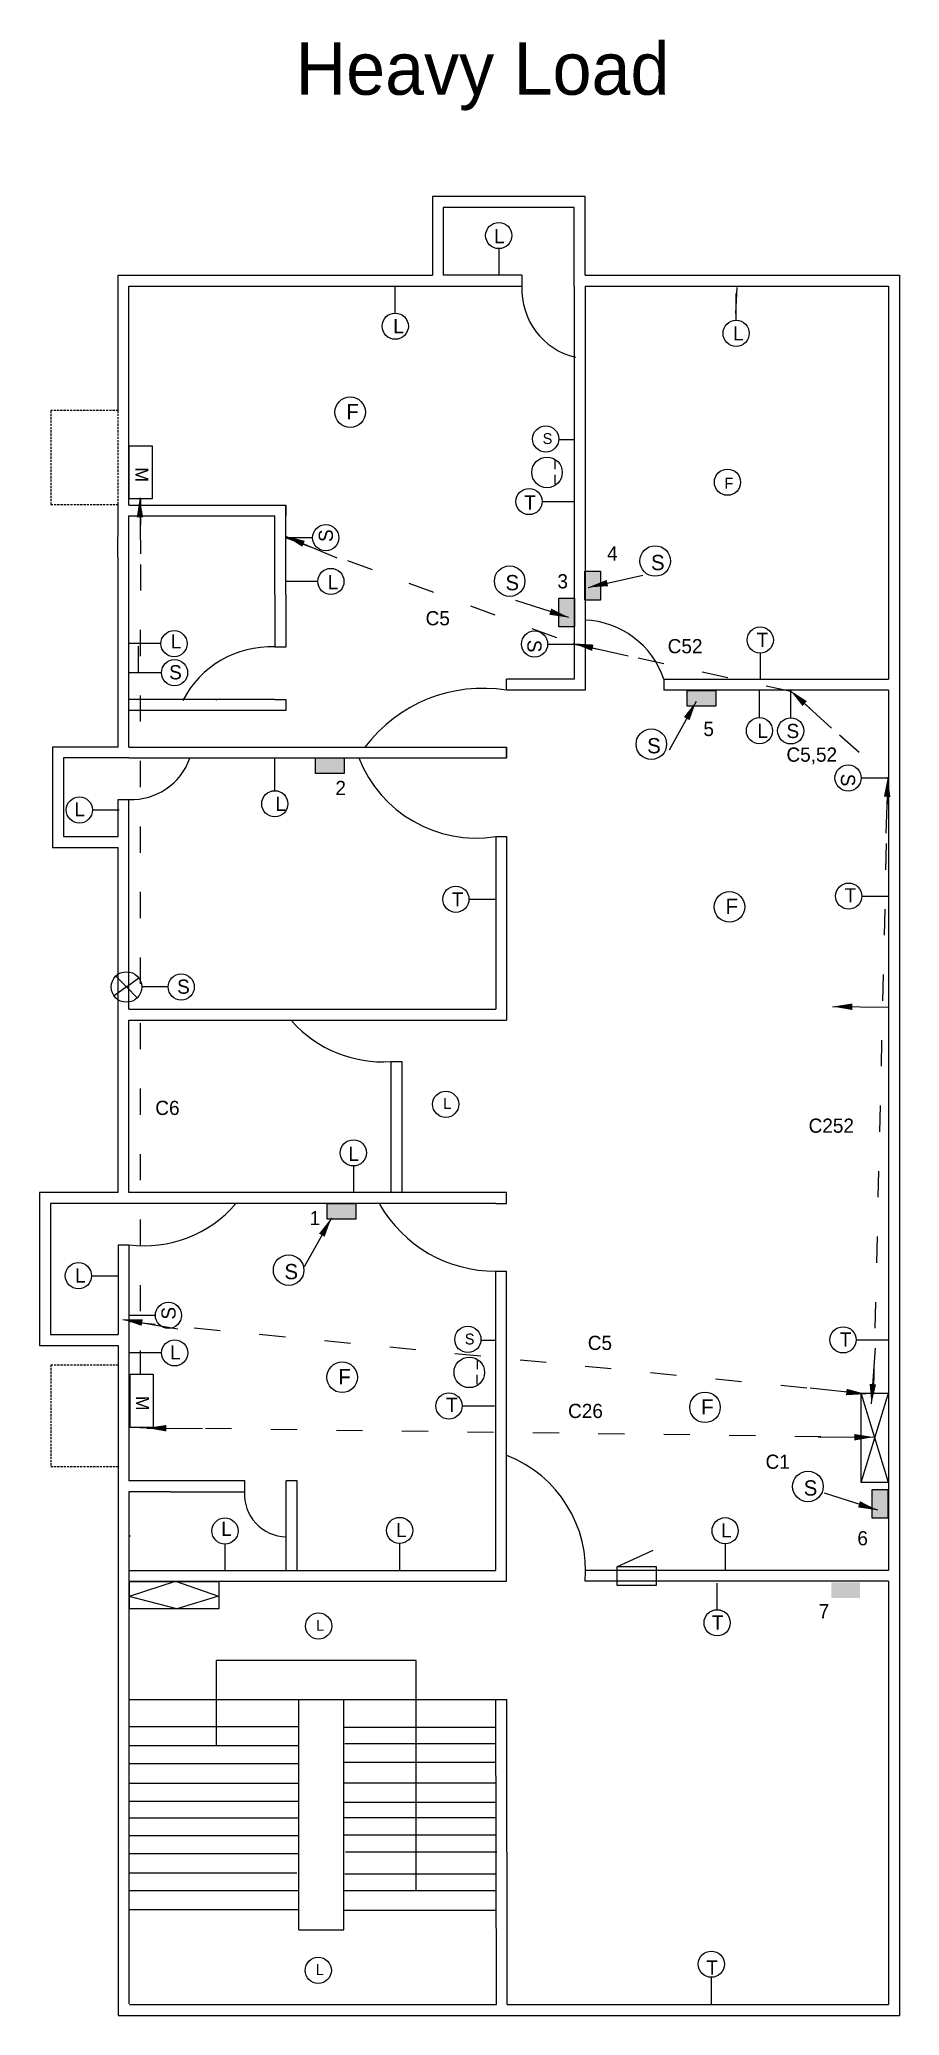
# Model space of a CAD drawing. Header units: inches. Extents: x 310 to 704, y 247 to 1151.
import ezdxf

# ---------------------------------------------------------------- set-up
doc = ezdxf.new("R2010")
doc.units = ezdxf.units.IN
doc.header["$MEASUREMENT"] = 0
doc.linetypes.add('ACAD_ISO03W100', pattern=[30, 12, -18])
doc.linetypes.add('DASHEDX2', pattern=[1.5, 1, -0.5])
doc.dimstyles.get("Standard").update_dxf_attribs({"dimtxt": 0.18, "dimasz": 0.18, "dimexe": 0.18, "dimexo": 0.0625, "dimgap": 0.09, "dimtad": 0, "dimtih": 1, "dimtoh": 1, "dimdec": 4, "dimzin": 0, "dimdsep": 46, "dimtxsty": 'Standard', "dimcen": 0.09, "dimadec": 0, "dimazin": 0, "dimtfac": 1, "dimtdec": 4, "dimtofl": 0, "dimtmove": 0, "dimatfit": 3, "dimfxl": 1, "dimtolj": 1, "dimtzin": 0, "dimarcsym": 0})

# ---------------------------------------------------------------- blocks, each defined once
blk = doc.blocks.new('lintelLight_right')
blk.add_line((449.77, 754.89), (464.67, 754.89))
blk.add_circle((443.77, 754.89), 6)
blk = doc.blocks.new('lintelLight_left')
blk.add_line((398.77, 760.89), (384.1, 760.89))
blk.add_circle((404.77, 760.89), 6)
blk = doc.blocks.new('lintelLight_down')
blk.add_line((440.15, 727.94), (440.15, 715.75))
blk.add_circle((440.15, 733.94), 6)
blk = doc.blocks.new('lintelLight_up')
blk.add_line((398.11, 719.65), (398.11, 731.85))
blk.add_circle((398.11, 713.65), 6)
blk = doc.blocks.new('exhaustFan')
for q in [(544.69, 688.86), (555.27, 688), (543.96, 679.75), (554.55, 678.91)]:
    blk.add_line((549.61, 683.88), q)
blk.add_circle((549.61, 683.88), 7)
blk = doc.blocks.new('TV_antena_socket')
for p, q in [((397.83, 676.39), (402.1, 676.39)), ((408.78, 676.49), (404.71, 676.49))]:
    blk.add_line(p, q)
blk.add_circle((403.2, 680.07), 7)
blk = doc.blocks.new('switch_board')
blk.add_lwpolyline([(156.81, 681.17), (181.13, 681.17), (181.13, 670.62), (156.81, 670.62)], close=True)
blk = doc.blocks.new('20A_SP_MCB_Skirting_level')
blk.add_blockref('switch_board', (0, 0))
at = {"insert": (166.73, 679.36), "char_height": 6, "width": 9.7861, "attachment_point": 1}
blk.add_mtext('M', dxfattribs=at)
blk = doc.blocks.new('K-Type')
blk.add_circle((523.79, 509.15), 7)
blk = doc.blocks.new('SS switch Conduit')
blk.add_blockref('K-Type', (-266.8, 121.63))
at = {"linetype": 'DASHEDX2', "insert": (255.06, 633.59), "char_height": 7, "width": 6.3264, "attachment_point": 1}
blk.add_mtext('S', dxfattribs=at)
blk = doc.blocks.new('3pin 15A Conduit')
at = {"linetype": 'ACAD_ISO03W100'}
blk.add_blockref('lintelLight_up', (-209.69, 149.35), dxfattribs=at)
at = {"linetype": 'DASHEDX2', "insert": (186.47, 866.21), "char_height": 6.5, "width": 6.3264, "attachment_point": 1}
blk.add_mtext('{\\C4;S}', dxfattribs=at)
blk = doc.blocks.new('socket conduit')
blk.add_line((438.72, 822.03), (445.42, 822.03))
blk.add_circle((432.71, 822.32), 6)
at = {"insert": (431.31, 825), "char_height": 5, "width": 7.5093, "attachment_point": 1}
blk.add_mtext('S', dxfattribs=at)
blk = doc.blocks.new('Fan conduit')
blk.add_circle((611.83, 881.13), 6)
at = {"insert": (610.45, 883.15), "char_height": 5, "width": 8.6302, "attachment_point": 1}
blk.add_mtext('F', dxfattribs=at)
blk = doc.blocks.new('chandelier conduit')
blk.add_circle((445.5, 921.77), 6)
at = {"insert": (444.37, 924.62), "char_height": 5, "width": 8.4058, "attachment_point": 1}
blk.add_mtext('L', dxfattribs=at)
blk = doc.blocks.new('Meter Board')
for p, q in [((825.14, 600.35), (846.22, 607.12)), ((846.22, 607.12), (865.98, 600.35)), ((846.78, 594.52), (824.95, 600.16)), ((865.98, 600.35), (846.78, 594.52))]:
    blk.add_line(p, q)
blk.add_lwpolyline([(866.09, 594.52), (825.13, 594.52), (825.13, 607.07), (866.09, 607.07)], close=True)
blk = doc.blocks.new('Calling bell')
for p, q in [((799.5, 421.74), (815.91, 429.19)), ((799.37, 421.74), (817.26, 421.74)), ((799.37, 413.07), (799.37, 421.74)), ((817.26, 421.74), (817.26, 413.07)), ((817.26, 413.07), (799.37, 413.07))]:
    blk.add_line(p, q)

msp = doc.modelspace()

# ---------------------------------------------------------------- hatches: boundary and pattern name
h = msp.add_hatch(color=256)
h.set_gradient(color1=(133, 122, 168), one_color=1, tint=1, name='INVCYLINDER')
h.paths.add_polyline_path([(566.62, 907.85), (559.57, 907.85), (559.57, 894.72), (566.62, 894.72)])
h = msp.add_hatch(color=256)
h.set_gradient(color1=(133, 122, 168), one_color=1, tint=1, name='INVCYLINDER')
h.paths.add_polyline_path([(547.49, 882.45), (554.57, 882.45), (554.57, 895.58), (547.49, 895.58)])
h = msp.add_hatch(color=256)
h.set_gradient(color1=(133, 122, 168), one_color=1, tint=1, name='INVCYLINDER')
h.paths.add_polyline_path([(619.36, 846.13), (619.36, 853.27), (606.24, 853.27), (606.24, 846.13)])
h = msp.add_hatch(color=256)
h.set_gradient(color1=(133, 122, 168), one_color=1, tint=1, name='INVCYLINDER')
h.paths.add_polyline_path([(436.07, 822.41), (436.07, 815.31), (449.19, 815.31), (449.19, 822.41)])
h = msp.add_hatch(color=256)
h.set_gradient(color1=(133, 122, 168), one_color=1, tint=1, name='INVCYLINDER')
h.paths.add_polyline_path([(454.5, 611.26), (454.5, 618.2), (441.37, 618.2), (441.37, 611.26)])
h = msp.add_hatch(color=256)
h.set_gradient(color1=(143, 129, 146), one_color=1, tint=1, name='INVCYLINDER')
h.paths.add_polyline_path([(691.12, 474.27), (698.26, 474.27), (698.26, 487.4), (691.12, 487.4)])
h = msp.add_hatch(color=256)
h.set_gradient(color1=(143, 129, 146), one_color=1, tint=1, name='INVCYLINDER')
h.paths.add_polyline_path([(685.52, 437.75), (685.52, 444.88), (672.39, 444.88), (672.39, 437.75)])

# ---------------------------------------------------------------- linework, layer by layer
for p, q in [((559.57, 1079.41), (489.57, 1079.41)), ((489.57, 1079.41), (489.57, 1043.41)), ((559.57, 1043.41), (559.57, 1079.41)), ((554.57, 1074.41), (494.57, 1074.41)), ((494.57, 1074.41), (494.57, 1043.41)), ((554.57, 1043.41), (554.57, 1074.41)), ((345.57, 1043.41), (489.57, 1043.41)), ((345.57, 981.42), (345.57, 1043.41)), ((530.57, 1043.41), (494.57, 1043.41)), ((530.57, 1043.41), (530.57, 1038.41)), ((554.57, 1038.41), (554.57, 1043.41)), ((559.57, 1043.41), (703.57, 1043.41)), ((703.57, 1043.41), (703.57, 853.41)), ((350.57, 938.2), (350.57, 1038.41)), ((350.57, 1038.41), (530.57, 1038.41)), ((554.57, 1038.41), (554.57, 858.41)), ((559.57, 1038.41), (559.57, 853.41)), ((559.57, 1038.41), (698.57, 1038.41)), ((698.57, 1038.41), (698.57, 858.41)), ((345.39, 938.2), (345.57, 938.2)), ((345.39, 938.2), (345.39, 933.2)), ((345.39, 933.2), (345.57, 933.2)), ((345.39, 914.2), (345.57, 933.2)), ((345.57, 933.2), (345.57, 938.47)), ((350.57, 938.2), (422.39, 938.2)), ((350.57, 933.2), (417.39, 933.2)), ((350.57, 914.2), (350.57, 933.2)), ((417.39, 897.2), (417.39, 933.2)), ((422.39, 938.2), (422.39, 933.2)), ((422.39, 897.2), (422.39, 938.2)), ((345.39, 914.2), (345.57, 914.2)), ((345.57, 827.41), (345.57, 914.2)), ((350.57, 827.41), (350.57, 914.2)), ((417.39, 897.2), (417.39, 873.2)), ((422.39, 897.2), (422.39, 873.2)), ((422.39, 873.2), (417.39, 873.2)), ((554.57, 858.41), (523.57, 858.41)), ((523.57, 853.41), (523.57, 858.41)), ((554.57, 853.41), (523.57, 853.41)), ((559.57, 853.41), (554.57, 853.41)), ((595.57, 858.41), (595.57, 853.41)), ((595.57, 858.41), (698.57, 858.41)), ((698.57, 853.41), (595.57, 853.41)), ((698.57, 853.41), (698.57, 618.41)), ((703.57, 858.41), (703.57, 618.41)), ((345.57, 849.2), (345.39, 849.2)), ((345.57, 844.2), (345.39, 844.2)), ((417.39, 849.2), (350.57, 849.2)), ((422.39, 844.2), (350.57, 844.2)), ((417.39, 849.2), (422.39, 849.2)), ((422.39, 849.2), (422.39, 844.2)), ((345.57, 827.41), (315.57, 827.41)), ((315.57, 827.41), (315.57, 781.41)), ((350.57, 827.41), (523.57, 827.41)), ((523.57, 827.41), (523.57, 822.41)), ((523.57, 822.41), (523.57, 827.41)), ((350.57, 822.41), (320.57, 822.41)), ((320.57, 822.41), (320.57, 786.41)), ((350.57, 822.41), (518.57, 822.41)), ((518.57, 822.41), (523.57, 822.41)), ((345.57, 786.41), (345.57, 803.41)), ((345.57, 803.41), (350.57, 803.41)), ((350.57, 707.41), (350.57, 803.41)), ((315.57, 781.41), (345.57, 781.41)), ((320.57, 786.41), (345.57, 786.41)), ((345.57, 702.41), (345.57, 781.41)), ((518.57, 786.41), (523.57, 786.42)), ((518.57, 786.41), (518.57, 707.41)), ((523.57, 786.42), (523.57, 702.41)), ((345.57, 623.41), (345.57, 707.41)), ((350.57, 707.41), (475.57, 707.41)), ((470.57, 707.41), (518.57, 707.41)), ((475.57, 707.41), (475.57, 707.41)), ((350.57, 623.41), (350.57, 702.41)), ((350.57, 702.41), (470.57, 702.41)), ((470.57, 702.41), (523.57, 702.41)), ((470.57, 683.41), (470.57, 623.41)), ((470.57, 683.41), (475.57, 683.41)), ((475.57, 683.41), (475.57, 623.41)), ((345.57, 623.41), (309.57, 623.41)), ((309.57, 623.41), (309.57, 553.41)), ((350.57, 618.41), (314.57, 618.41)), ((314.57, 618.41), (314.57, 558.41)), ((523.57, 623.41), (350.57, 623.41)), ((518.57, 618.41), (350.57, 618.41)), ((518.57, 618.41), (523.57, 618.41)), ((523.57, 618.41), (523.57, 623.41)), ((698.57, 618.41), (698.57, 618.41)), ((698.57, 618.41), (698.57, 450.41)), ((703.57, 618.41), (703.57, 445.41)), ((345.57, 599.41), (345.57, 558.41)), ((345.57, 599.41), (350.57, 599.41)), ((350.57, 599.41), (350.57, 491.41)), ((518.57, 450.41), (518.57, 587.41)), ((518.57, 587.41), (523.57, 587.41)), ((523.57, 450.41), (523.57, 587.41)), ((309.57, 553.41), (345.57, 553.41)), ((314.57, 558.41), (314.57, 558.41)), ((314.57, 558.41), (345.57, 558.41)), ((345.57, 553.41), (345.57, 491.41)), ((686, 490.63), (698.55, 531.59)), ((698.55, 490.63), (686, 531.59)), ((345.57, 491.41), (345.57, 445.41)), ((369.57, 491.41), (350.57, 491.41)), ((403.57, 491.41), (369.57, 491.41)), ((403.57, 486.41), (403.57, 491.41)), ((427.57, 491.41), (422.57, 491.41)), ((422.57, 486.41), (422.57, 491.41)), ((427.57, 450.41), (427.57, 491.41)), ((350.57, 486.41), (350.57, 450.41)), ((369.57, 486.41), (350.57, 486.41)), ((369.57, 486.41), (403.57, 486.41)), ((422.57, 450.41), (422.57, 486.41)), ((345.57, 450.41), (345.57, 246.62)), ((350.57, 450.41), (422.57, 450.41)), ((350.57, 450.41), (350.57, 251.98)), ((350.57, 445.41), (427.57, 445.41)), ((422.57, 450.41), (518.57, 450.41)), ((422.57, 445.41), (518.58, 445.41)), ((518.58, 445.41), (518.57, 445.41)), ((518.58, 445.41), (523.58, 445.41)), ((523.58, 445.41), (523.57, 450.41)), ((523.57, 445.41), (523.58, 445.41)), ((698.57, 445.41), (559.57, 445.41)), ((698.57, 450.41), (559.78, 450.41)), ((698.57, 445.41), (698.57, 251.62)), ((703.57, 445.41), (703.57, 246.62)), ((482.18, 409.17), (390.45, 409.17)), ((390.45, 409.17), (390.45, 370.06)), ((482.18, 303.77), (482.18, 409.17)), ((350.6, 391.36), (519.18, 391.36)), ((428.32, 285.87), (428.32, 391.36)), ((448.96, 285.87), (448.96, 391.36)), ((518.88, 251.62), (518.66, 391.36)), ((519.18, 391.36), (523.66, 391.36)), ((523.88, 251.62), (523.66, 391.36)), ((350.46, 378.86), (428.17, 378.86)), ((449.13, 378.66), (518.56, 378.66)), ((449.41, 371.17), (518.83, 371.17)), ((350.35, 361.94), (428.06, 361.94)), ((350.64, 370.2), (428.35, 370.2)), ((449.13, 362.57), (518.56, 362.57)), ((350.46, 352.93), (428.17, 352.93)), ((449.13, 353.14), (518.56, 353.14)), ((350.59, 344.68), (428.3, 344.68)), ((449.13, 344.27), (518.56, 344.27)), ((350.56, 337.16), (428.27, 337.16)), ((449.13, 337.33), (518.56, 337.33)), ((350.38, 329.03), (428.11, 329.03)), ((449.13, 329.29), (518.56, 329.29)), ((350.66, 320.76), (428.27, 320.76)), ((449.69, 321.52), (519.11, 321.52)), ((350.38, 311.97), (427.49, 311.97)), ((449.41, 311.54), (518.83, 311.54)), ((350.57, 303.87), (428.39, 303.87)), ((449.13, 303.77), (518.56, 303.77)), ((350.33, 295.1), (428.36, 295.1)), ((448.91, 294.82), (518.61, 294.82)), ((428.32, 285.87), (448.96, 285.87)), ((345.57, 246.62), (523.89, 246.62)), ((350.88, 251.62), (518.88, 251.62)), ((523.88, 251.62), (698.57, 251.62)), ((523.89, 246.62), (703.57, 246.62))]:
    msp.add_line(p, q)
at = {"linetype": 'ACAD_ISO03W100'}
for p, q in [((628.55, 1025.87), (629.16, 1038.43)), ((354.97, 861.53), (354.97, 874.86))]:
    msp.add_line(p, q, dxfattribs=at)
at = {"linetype": 'DASHEDX2'}
for p, q in [((345.58, 981.42), (314.73, 981.42)), ((314.73, 981.42), (314.73, 938.47)), ((345.58, 938.47), (345.57, 981.42)), ((314.73, 938.47), (345.58, 938.47)), ((314.69, 544.43), (314.69, 497.99)), ((314.74, 544.49), (345.57, 544.49)), ((314.69, 497.99), (345.57, 497.99))]:
    msp.add_line(p, q, dxfattribs=at)
at = {"color": 3, "linetype": 'ACAD_ISO03W100'}
for p, q in [((355.79, 941.03), (355.62, 540.2)), ((422.51, 923.23), (554.56, 874.55)), ((554.56, 874.55), (653.76, 852.99)), ((653.76, 852.99), (698.21, 813.22)), ((698.21, 813.22), (691.61, 531.59)), ((350.57, 564.37), (686, 531.59)), ((355.61, 515.87), (355.61, 515.86)), ((355.61, 515.86), (692.22, 511.45))]:
    msp.add_line(p, q, dxfattribs=at)
for points in [[(566.62, 907.85), (566.62, 894.72), (559.48, 894.72), (559.48, 907.85)], [(554.62, 895.58), (554.62, 882.45), (547.49, 882.45), (547.49, 895.58)], [(606.24, 853.27), (619.36, 853.27), (619.36, 846.13), (606.24, 846.13)], [(436.07, 822.44), (449.19, 822.44), (449.19, 815.31), (436.07, 815.31)], [(441.37, 618.39), (454.5, 618.39), (454.5, 611.26), (441.37, 611.26)], [(698.55, 531.59), (698.55, 490.63), (686, 490.63), (686, 531.59)], [(698.26, 487.4), (698.26, 474.27), (691.12, 474.27), (691.12, 487.4)]]:
    msp.add_lwpolyline(points, close=True)
msp.add_lwpolyline([(351.29, 466.12), (350.57, 466.12)])
for centre, radius, start, end in [((562.51, 1036.96), 31.97, 177.40022, 256.6301), ((558.05, 846.02), 39.51, 18.27506, 87.96683), ((415.41, 828.16), 45.09, 87.48995, 152.88477), ((512.74, 786.47), 67.81, 80.80535, 142.8631), ((427.61, 835.05), 39.5, 159.00029, 159.76482), ((351.71, 831.76), 28.38, 267.69949, 340.48229), ((509.68, 843.53), 57.81, 201.42986, 278.84461), ((466.71, 738.96), 55.69, 221.82469, 273.97618), ((357.37, 654.71), 55.72, 262.98985, 319.22602), ((518.4, 648.63), 61.22, 209.97256, 270.15857), ((503.26, 450.29), 56.52, 355.03747, 68.77947), ((422.79, 485.1), 19.27, 176.12552, 269.34048)]:
    msp.add_arc(centre, radius, start, end)

# ---------------------------------------------------------------- block references
at = {"linetype": 'ACAD_ISO03W100'}
for name, p in [('lintelLight_down', (79.82, 327.65)), ('lintelLight_up', (74.44, 306.44)), ('lintelLight_up', (230.62, 303.17)), ('lintelLight_left', (38.29, 142.32)), ('lintelLight_left', (-33.55, 113.84)), ('lintelLight_left', (-33.33, 100.54)), ('lintelLight_up', (241.29, 121.23)), ('lintelLight_down', (13.22, -92.35)), ('lintelLight_right', (233.93, -198.93)), ('lintelLight_left', (-33.27, -210.89)), ('lintelLight_right', (53.4, -229.18)), ('lintelLight_down', (-45.6, -265.47)), ('lintelLight_down', (34.4, -265.25)), ('lintelLight_down', (183.55, -265.39)), ('lintelLight_up', (221.92, -287.25)), ('lintelLight_down', (177.21, -463.84))]:
    msp.add_blockref(name, p, dxfattribs=at)
for name, p in [('K-Type', (-71.88, 471.55)), ('K-Type', (101.88, 245.05)), ('chandelier conduit', (50.18, -257.95)), ('K-Type', (-75.55, 29.68)), ('K-Type', (90.68, 15.92)), ('Calling bell', (-225.19, 30.49)), ('Meter Board', (-474.36, -161.71)), ('chandelier conduit', (-8.06, -496.85)), ('chandelier conduit', (-8.22, -654.49))]:
    msp.add_blockref(name, p)
at = {"linetype": 'DASHEDX2'}
for name, p in [('socket conduit', (108.77, 146.13)), ('Fan conduit', (12.93, 67.53)), ('SS switch Conduit', (334.66, 281.79)), ('SS switch Conduit', (267.98, 272.57)), ('3pin 15A Conduit', (465.33, -28.21)), ('SS switch Conduit', (332.9, 197.92)), ('SS switch Conduit', (166.72, -42.88)), ('socket conduit', (73.1, -266.15)), ('SS switch Conduit', (404.63, -141.93))]:
    msp.add_blockref(name, p, dxfattribs=at)
for name, p, rotation in [('20A_SP_MCB_Skirting_level', (-319.92, 1122.17), 270), ('TV_antena_socket', (1222.16, 549.94), 90), ('exhaustFan', (899.02, 1401.41), 180), ('TV_antena_socket', (1186.55, 137.88), 90), ('20A_SP_MCB_Skirting_level', (-319.58, 697.01), 270)]:
    msp.add_blockref(name, p, dxfattribs=dict(rotation=rotation))
at = {"linetype": 'ACAD_ISO03W100'}
for name, p, rotation in [('lintelLight_left', (938.62, 1700.69), 180), ('lintelLight_up', (1037.88, 1590.03), 180), ('lintelLight_left', (-343.53, 1206.19), 270), ('lintelLight_down', (1061.79, 358.43), 90), ('lintelLight_up', (-213.32, 1155.82), 270), ('lintelLight_up', (-33.36, 1157.25), 270), ('lintelLight_up', (1088.15, 319.42), 90), ('lintelLight_down', (1061.34, 145.17), 90)]:
    msp.add_blockref(name, p, dxfattribs=dict(at, rotation=rotation))
at = {"linetype": 'DASHEDX2'}
for p, rotation in [((1303.71, 734.81), 90), ((-326.63, 1062.98), 270), ((-182.99, 1001.65), 270), ((1231.65, 378.77), 90)]:
    msp.add_blockref('3pin 15A Conduit', p, dxfattribs=dict(at, rotation=rotation))

# ---------------------------------------------------------------- texts
at = {"color": 3, "linetype": 'ACAD_ISO03W100', "insert": (426.89, 1150.07), "char_height": 24, "width": 234.6975, "attachment_point": 1}
msp.add_mtext('{\\C256;Heavy Load}', dxfattribs=at)
at = {"linetype": 'DASHEDX2', "width": 6.3264, "attachment_point": 1}
for s, insert, char_height in [('L', (517.86, 1064.58), 6.5), ('L', (471.65, 1023.36), 6.5), ('L', (627.36, 1020.07), 6.5), ('F', (450.13, 984.43), 7), ('T', (531.62, 942.62), 6.5), ('4', (569.6, 919.27), 6.5), ('L', (441.61, 906.16), 6.5), ('3', (546.85, 906.55), 6.5), ('{\\C3;C5}', (486.47, 889.63), 6.5), ('L', (369.68, 879.02), 6.5), ('T', (638.13, 879.72), 6.5), ('{\\C3;C52}', (597.36, 876.83), 6.5), ('S', (368.96, 864.88), 6.5), ('5', (613.73, 838.94), 6.5), ('L', (638.46, 838.11), 6.5), ('{\\C3;C5,52}', (651.78, 827.18), 6.5), ('2', (445.14, 811.91), 6.5), ('L', (325.56, 802.15), 6.5), ('L', (417.67, 804.64), 6.5), ('T', (678.44, 762.76), 6.5), ('F', (623.89, 757.94), 7), ('{\\C4;S}', (372.62, 720.93), 6.5), ('{\\C3;C6}', (362.63, 665.43), 6.5), ('{\\C3;C252}', (661.93, 657.28), 6.5), ('L', (451.05, 644.35), 6.5), ('1', (433.36, 614.98), 6.5), ('L', (325.89, 588.64), 6.5), ('L', (369.36, 553.48), 6.5), ('{\\C3;C5}', (560.75, 557.83), 6.5), ('T', (676.21, 559.42), 6.5), ('F', (446.46, 542.57), 7), ('T', (495.83, 529.5), 6.5), ('{\\C3;C26}', (551.73, 526.67), 6.5), ('F', (612.68, 528.8), 7), ('C1', (642.21, 503.42), 6.5), ('L', (392.83, 472.69), 6.5), ('L', (472.93, 472.16), 6.5), ('L', (621.82, 471.97), 6.5), ('6', (684.26, 468.39), 6.5), ('7', (666.56, 434.99), 6.5), ('T', (617.61, 429.84), 6.5), ('T', (615.04, 271.8), 6.5)]:
    msp.add_mtext(s, dxfattribs=dict(at, insert=insert, char_height=char_height))
at = {"color": 5, "linetype": 'DASHEDX2', "insert": (498.46, 760.9), "char_height": 6.5, "width": 6.3264, "attachment_point": 1}
msp.add_mtext('T', dxfattribs=at)

# ---------------------------------------------------------------- leaders
at = {"color": 3}
for points in [[(355.5, 941.53), (355.8, 915.92)], [(422.24, 923.95), (445.84, 914.03)], [(554.28, 874.82), (579.26, 869.22)], [(653.51, 853.34), (672.41, 836.06)], [(698.2, 813.62), (697.37, 788.03)], [(347.74, 565.36), (372.98, 561.07)], [(690.71, 526.69), (692.53, 552.23)], [(688.16, 531.15), (662.69, 533.81)], [(358.68, 515.6), (384.29, 515.35)], [(691.84, 511.43), (666.24, 511.26)]]:
    msp.add_leader(points, dimstyle='Standard', override={"dimasz": 9, "dimgap": 0.09, "dimtad": 0}, dxfattribs=at)
for points in [[(560.98, 900.51), (585.96, 906.14)], [(552.15, 886.66), (527.76, 894.45)], [(610.44, 848.31), (598.03, 825.91)], [(672.93, 708.55), (698.54, 708.36)], [(443.29, 611.75), (430.88, 589.35)], [(693.6, 477.93), (669.21, 485.72)]]:
    msp.add_leader(points, dimstyle='Standard', override={"dimasz": 9, "dimgap": 0.09, "dimtad": 0})

doc.saveas('drawing.dxf')
